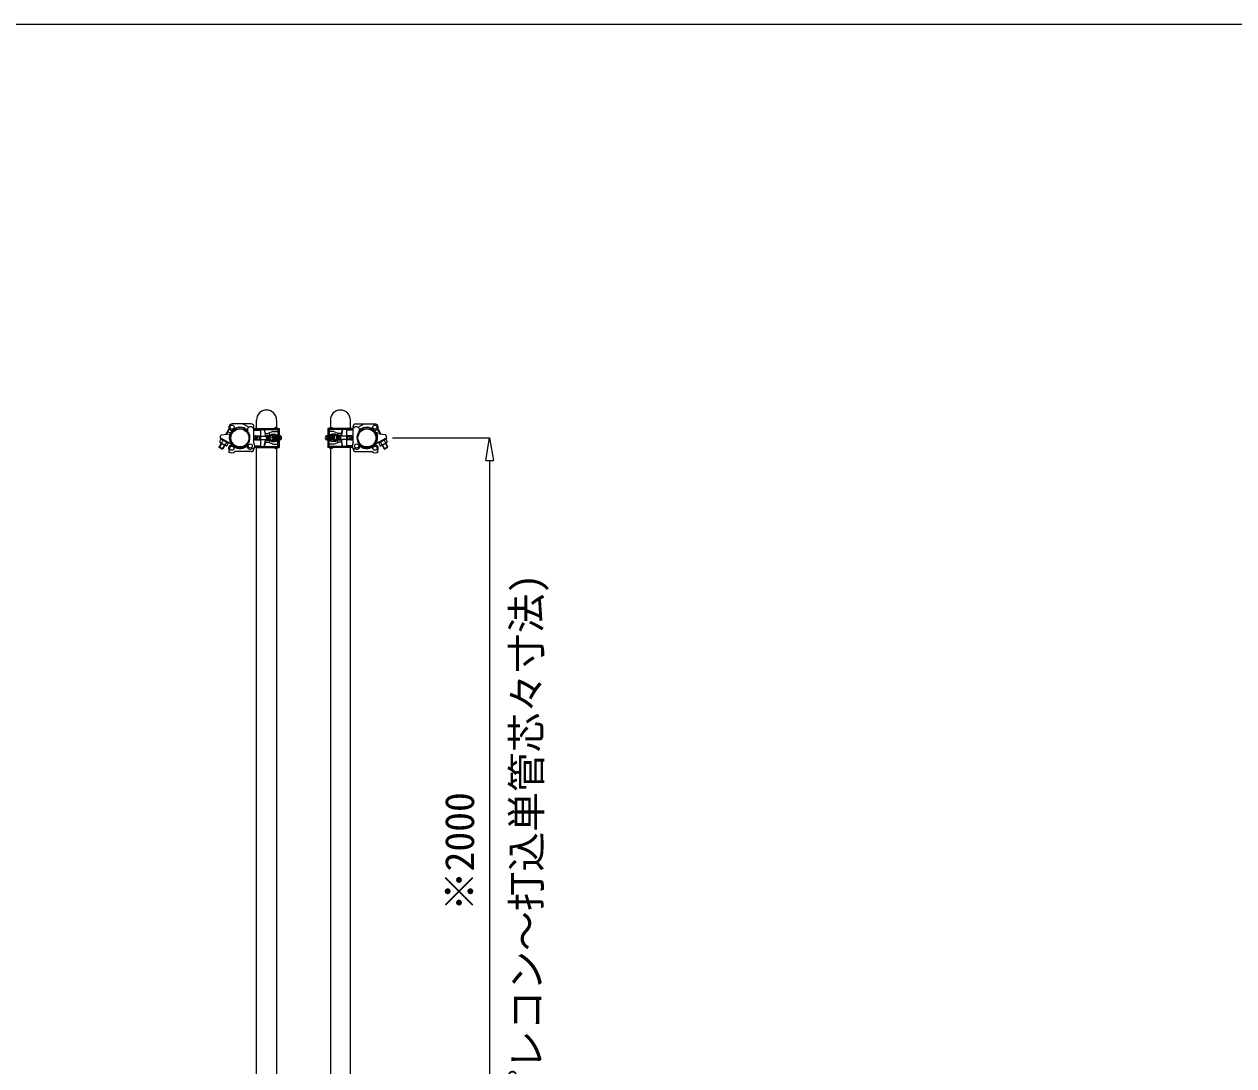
# Model space of a CAD drawing. Units: millimetres, scale not verified. Extents: x -10062 to 10062, y -16938 to 16938.
# Drawn here: x -1288 to 1637, y -5580 to -3062 of the extents above; entities that cross this region are included whole.
import ezdxf
from ezdxf.enums import TextEntityAlignment as Align

# ---------------------------------------------------------------- set-up
doc = ezdxf.new("R2010")
doc.units = ezdxf.units.MM
doc.header["$LTSCALE"] = 90
for name, color, linetype, lineweight in [('0-B_図面枠', 134, 'Continuous', 18), ('0-C_寸法', 134, 'Continuous', 18), ('1-0_単管ｸﾗﾝﾌﾟ', 134, 'Continuous', 18)]:
    doc.layers.add(name, color=color, linetype=linetype, lineweight=lineweight)
doc.styles.add('ＭＳ ゴシック', font='')
doc.styles.get('ＭＳ ゴシック').set_extended_font_data('MS Gothic')

msp = doc.modelspace()

# ---------------------------------------------------------------- linework, layer by layer
at = {"layer": '0-B_図面枠'}
msp.add_lwpolyline([(-10062.5, -3062.5), (10062.5, -3062.5), (10062.5, -16937.5), (-10062.5, -16937.5)], close=True, dxfattribs=at)
at = {"layer": '0-C_寸法'}
for p, q in [((-397.52, -4062.5), (-161.5, -4062.5)), ((-171.67, -4117.5), (-162.5, -4062.5)), ((-162.5, -4062.5), (-153.33, -4117.5)), ((-171.67, -4117.5), (-153.33, -4117.5)), ((-162.5, -4117.5), (-162.5, -6007.5))]:
    msp.add_line(p, q, dxfattribs=at)
at = {"layer": '1-0_単管ｸﾗﾝﾌﾟ'}
for p, q in [((-739.32, -4028.61), (-785.07, -4028.61)), ((-744.43, -4036.77), (-759.59, -4028.67)), ((-732.32, -4075.46), (-732.32, -4035.61)), ((-726.12, -4039.51), (-726.12, -4019.5)), ((-677.52, -4019.5), (-677.52, -4037.67)), ((-547.48, -4019.5), (-547.48, -4037.67)), ((-498.88, -4039.51), (-498.88, -4019.5)), ((-492.68, -4075.46), (-492.68, -4035.61)), ((-485.68, -4028.61), (-439.94, -4028.61)), ((-480.56, -4036.77), (-465.42, -4028.67)), ((-811.12, -4064.15), (-812.42, -4065.45)), ((-811.9, -4066), (-810.95, -4064.24)), ((-811.12, -4064.15), (-787.65, -4076.69)), ((-793.65, -4073.49), (-810.95, -4064.24)), ((-792.41, -4039.76), (-799.93, -4053.82)), ((-791.84, -4040.83), (-798.73, -4053.72)), ((-796.9, -4048.16), (-795.37, -4047.21)), ((-796.17, -4046.79), (-787.35, -4051.5)), ((-790.08, -4052.96), (-788.68, -4053.49)), ((-789.4, -4053.22), (-784.79, -4044.6)), ((-789.24, -4055.04), (-783.59, -4044.47)), ((-788.08, -4052.88), (-788.14, -4051.08)), ((-732.84, -4074.81), (-732.84, -4040.46)), ((-732.22, -4043.5), (-716.32, -4043.5)), ((-728.32, -4057.61), (-728.32, -4067.4)), ((-727.33, -4039.51), (-671.32, -4039.51)), ((-727.33, -4042), (-671.32, -4042)), ((-727.33, -4057.51), (-716.32, -4057.51)), ((-727.33, -4057.51), (-727.33, -4067.5)), ((-723.04, -4058.5), (-693.77, -4058.5)), ((-719.32, -4057.51), (-719.32, -4067.5)), ((-716.32, -4043.5), (-716.32, -4081.5)), ((-715.32, -4042), (-715.32, -4039.51)), ((-707.32, -4042), (-707.32, -4039.51)), ((-704.44, -4052), (-707.32, -4042)), ((-704.44, -4057), (-693.03, -4057)), ((-700.47, -4057.51), (-693.31, -4057.51)), ((-686.32, -4046.93), (-698.45, -4052)), ((-691.83, -4057), (-686.83, -4057)), ((-689.56, -4053.5), (-682.3, -4053.5)), ((-686.32, -4046.93), (-675.32, -4046.93)), ((-684.22, -4058.5), (-669.31, -4058.5)), ((-683.27, -4057.51), (-668.47, -4057.51)), ((-679.74, -4054.93), (-675.32, -4054.93)), ((-674.34, -4044.01), (-671.32, -4044.01)), ((-674.32, -4039.51), (-674.32, -4057.51)), ((-674.32, -4043), (-671.32, -4043)), ((-671.32, -4039.51), (-671.32, -4057.51)), ((-667.71, -4057.75), (-668.47, -4057.51)), ((-557.3, -4057.75), (-556.53, -4057.51)), ((-541.73, -4057.51), (-556.53, -4057.51)), ((-540.79, -4058.5), (-555.69, -4058.5)), ((-497.68, -4039.51), (-553.68, -4039.51)), ((-553.68, -4039.51), (-553.68, -4057.51)), ((-497.68, -4042), (-553.68, -4042)), ((-550.67, -4043), (-553.68, -4043)), ((-550.66, -4044.01), (-553.68, -4044.01)), ((-550.67, -4039.51), (-550.67, -4057.51)), ((-538.68, -4046.93), (-549.67, -4046.93)), ((-545.26, -4054.93), (-549.67, -4054.93)), ((-535.44, -4053.5), (-542.7, -4053.5)), ((-538.68, -4046.93), (-526.56, -4052)), ((-533.17, -4057), (-538.17, -4057)), ((-520.56, -4057), (-531.98, -4057)), ((-524.53, -4057.51), (-531.69, -4057.51)), ((-501.96, -4058.5), (-531.23, -4058.5)), ((-520.56, -4052), (-517.68, -4042)), ((-517.68, -4042), (-517.68, -4039.51)), ((-509.68, -4042), (-509.68, -4039.51)), ((-492.78, -4043.5), (-508.68, -4043.5)), ((-508.68, -4043.5), (-508.68, -4081.5)), ((-497.68, -4057.51), (-508.68, -4057.51)), ((-505.67, -4057.51), (-505.67, -4067.5)), ((-497.68, -4057.51), (-497.68, -4067.5)), ((-496.67, -4057.61), (-496.67, -4067.4)), ((-492.16, -4074.81), (-492.16, -4040.46)), ((-435.76, -4055.04), (-441.41, -4044.47)), ((-435.6, -4053.22), (-440.22, -4044.6)), ((-428.84, -4046.79), (-437.65, -4051.5)), ((-413.88, -4064.15), (-437.35, -4076.69)), ((-436.92, -4052.88), (-436.86, -4051.08)), ((-434.92, -4052.96), (-436.32, -4053.49)), ((-433.16, -4040.83), (-426.27, -4053.72)), ((-432.6, -4039.76), (-425.07, -4053.82)), ((-431.35, -4073.49), (-414.05, -4064.24)), ((-428.1, -4048.16), (-429.63, -4047.21)), ((-413.1, -4066), (-414.05, -4064.24)), ((-413.88, -4064.15), (-412.58, -4065.45)), ((-811.42, -4075.33), (-816.1, -4084.07)), ((-807.29, -4088.79), (-816.1, -4084.07)), ((-810.54, -4075.79), (-815.93, -4085.87)), ((-814.29, -4073.79), (-799.74, -4081.57)), ((-794.58, -4075.25), (-811.9, -4066)), ((-807.57, -4068.32), (-810.92, -4074.57)), ((-803.48, -4079.57), (-808.88, -4089.64)), ((-808.88, -4089.64), (-807.29, -4088.79)), ((-802.6, -4080.04), (-807.29, -4088.79)), ((-798.91, -4072.94), (-802.26, -4079.2)), ((-793.65, -4073.49), (-794.58, -4075.25)), ((-793.41, -4095.22), (-791.29, -4093.1)), ((-733.4, -4089.81), (-735.52, -4087.68)), ((-730.17, -4081.5), (-716.32, -4081.5)), ((-727.33, -4067.5), (-716.32, -4067.5)), ((-727.33, -4083), (-671.32, -4083)), ((-727.33, -4085.51), (-671.32, -4085.51)), ((-726.12, -6008), (-726.12, -4085.51)), ((-723.04, -4066.51), (-693.77, -4066.51)), ((-716.32, -4081.5), (-717.9, -4083)), ((-715.32, -4085.51), (-715.32, -4083)), ((-704.44, -4073), (-707.32, -4083)), ((-707.32, -4085.51), (-707.32, -4083)), ((-704.44, -4068), (-693.03, -4068)), ((-700.47, -4067.5), (-693.31, -4067.5)), ((-686.32, -4078.07), (-698.45, -4073)), ((-691.83, -4068), (-686.83, -4068)), ((-689.56, -4071.5), (-682.3, -4071.5)), ((-686.32, -4078.07), (-675.32, -4078.07)), ((-684.22, -4066.51), (-669.31, -4066.51)), ((-683.27, -4067.5), (-668.47, -4067.5)), ((-679.74, -4070.07), (-675.32, -4070.07)), ((-677.52, -4087.33), (-677.52, -6008)), ((-674.34, -4081), (-671.32, -4081)), ((-674.32, -4085.51), (-674.32, -4067.5)), ((-674.32, -4082), (-671.32, -4082)), ((-671.32, -4067.5), (-671.32, -4085.51)), ((-667.71, -4067.25), (-668.47, -4067.5)), ((-557.3, -4067.25), (-556.53, -4067.5)), ((-541.73, -4067.5), (-556.53, -4067.5)), ((-540.79, -4066.51), (-555.69, -4066.51)), ((-553.68, -4067.5), (-553.68, -4085.51)), ((-550.66, -4081), (-553.68, -4081)), ((-550.67, -4082), (-553.68, -4082)), ((-497.68, -4083), (-553.68, -4083)), ((-497.68, -4085.51), (-553.68, -4085.51)), ((-550.67, -4085.51), (-550.67, -4067.5)), ((-545.26, -4070.07), (-549.67, -4070.07)), ((-538.68, -4078.07), (-549.67, -4078.07)), ((-535.44, -4071.5), (-542.7, -4071.5)), ((-538.68, -4078.07), (-526.56, -4073)), ((-533.17, -4068), (-538.17, -4068)), ((-520.56, -4068), (-531.98, -4068)), ((-524.53, -4067.5), (-531.69, -4067.5)), ((-501.96, -4066.51), (-531.23, -4066.51)), ((-520.56, -4073), (-517.68, -4083)), ((-517.68, -4085.51), (-517.68, -4083)), ((-509.68, -4085.51), (-509.68, -4083)), ((-497.68, -4067.5), (-508.68, -4067.5)), ((-494.83, -4081.5), (-508.68, -4081.5)), ((-508.68, -4081.5), (-507.1, -4083)), ((-498.88, -6036.5), (-498.88, -4085.51)), ((-491.61, -4089.81), (-489.48, -4087.68)), ((-431.59, -4095.22), (-433.71, -4093.1)), ((-431.35, -4073.49), (-430.42, -4075.25)), ((-413.1, -4066), (-430.42, -4075.25)), ((-426.09, -4072.94), (-422.74, -4079.2)), ((-410.71, -4073.79), (-425.26, -4081.57)), ((-422.4, -4080.04), (-417.72, -4088.79)), ((-421.52, -4079.57), (-416.12, -4089.64)), ((-417.72, -4088.79), (-408.9, -4084.07)), ((-416.12, -4089.64), (-417.72, -4088.79)), ((-417.43, -4068.32), (-414.08, -4074.57)), ((-414.46, -4075.79), (-409.07, -4085.87)), ((-413.58, -4075.33), (-408.9, -4084.07)), ((-739.32, -4095.77), (-778.42, -4095.77)), ((-485.68, -4095.77), (-446.58, -4095.77))]:
    msp.add_line(p, q, dxfattribs=at)
for points in [[(-813.53, -4060.25), (-811.54, -4054.84), (-790.08, -4052.96)], [(-707.32, -4042), (-704.44, -4057), (-704.44, -4052), (-698.45, -4052)], [(-517.68, -4042), (-520.56, -4057), (-520.56, -4052), (-526.56, -4052)], [(-411.47, -4060.25), (-413.46, -4054.84), (-434.92, -4052.96)], [(-808.88, -4089.64), (-815.93, -4085.87), (-816.1, -4084.07)], [(-811.9, -4066), (-815.25, -4072.26), (-814.29, -4073.79)], [(-794.58, -4075.25), (-797.93, -4081.52), (-799.74, -4081.57)], [(-707.32, -4083), (-704.44, -4068), (-704.44, -4073), (-698.45, -4073)], [(-547.48, -4087.33), (-547.48, -6038.49), (-511.69, -6038.49)], [(-517.68, -4083), (-520.56, -4068), (-520.56, -4073), (-526.56, -4073)], [(-430.42, -4075.25), (-427.07, -4081.52), (-425.26, -4081.57)], [(-416.12, -4089.64), (-409.07, -4085.87), (-408.9, -4084.07)], [(-413.1, -4066), (-409.76, -4072.26), (-410.71, -4073.79)]]:
    msp.add_lwpolyline(points, dxfattribs=at)
for centre, radius in [((-785.04, -4036.61), 5), ((-439.96, -4036.61), 5), ((-766.11, -4062.5), 21.8), ((-458.89, -4062.5), 21.8), ((-785.62, -4087.46), 5), ((-741.16, -4082.01), 5), ((-483.84, -4082.01), 5), ((-439.38, -4087.46), 5)]:
    msp.add_circle(centre, radius, dxfattribs=at)
for centre, radius, start, end in [((-701.82, -4019.5), 24.3, 0, 180), ((-523.18, -4019.5), 24.3, 0, 180), ((-785.04, -4036.61), 8, 89.555, 294.53), ((-740.21, -4043.57), 8, 22.798, 204.53), ((-739.32, -4035.61), 7, 0, 90), ((-485.68, -4035.61), 7, 90, 180), ((-484.78, -4043.57), 8, 335.47, 157.202), ((-439.96, -4036.61), 8, 245.47, 90.445), ((-808.83, -4061.97), 5, 159.862, 224.13), ((-766.11, -4062.5), 25.8, 158.301, 221.08), ((-766.11, -4062.5), 24.3, 158.23, 141.61), ((-766.11, -4062.5), 25.8, 46.062, 136.061), ((-727.33, -4044.5), 5, 90, 180), ((-727.33, -4062.5), 5, 90, 270), ((-727.33, -4044.5), 2.5, 90, 156.42182), ((-718.57, -4062.5), 6, 138.19, 221.81), ((-718.57, -4062.5), 6, 123.557, 123.564), ((-695.57, -4062.5), 7, 134.415, 225.585), ((-693.57, -4062.5), 7, 134.415, 225.585), ((-691.57, -4062.5), 7, 134.415, 225.585), ((-698.45, -4057), 5, 0, 90), ((-689.57, -4062.5), 7, 134.415, 225.585), ((-683.96, -4062.5), 10.6, 121.891, 238.109), ((-683.96, -4062.5), 9.6, 110.364, 249.636), ((-678.96, -4062.5), 9.6, 110.364, 249.636), ((-678.96, -4062.5), 6.6, 130.749, 229.251), ((-677.57, -4062.5), 7, 134.415, 225.585), ((-678.89, -4043.76), 6.25, 43.038, 136.962), ((-675.57, -4062.5), 7, 134.415, 225.585), ((-685.65, -4062.5), 9.6, 31.388, 69.636), ((-673.57, -4062.5), 7, 134.415, 225.585), ((-671.57, -4062.5), 7, 134.415, 225.585), ((-669.56, -4062.5), 7, 134.415, 225.585), ((-675.32, -4050.94), 4, 270, 90), ((-667.57, -4062.5), 7, 134.415, 225.585), ((-665.57, -4062.5), 7, 134.415, 225.585), ((-663.57, -4062.5), 7, 134.415, 225.585), ((-662.57, -4062.5), 7, 137.22, 222.78), ((-671.36, -4062.5), 6, 307.592, 52.408), ((-553.63, -4062.5), 6, 127.592, 232.408), ((-562.43, -4062.5), 7, 317.22, 42.78), ((-561.43, -4062.5), 7, 314.415, 45.585), ((-559.43, -4062.5), 7, 314.415, 45.585), ((-549.67, -4050.94), 4, 90, 270), ((-557.43, -4062.5), 7, 314.415, 45.585), ((-546.11, -4043.76), 6.25, 43.038, 136.962), ((-555.43, -4062.5), 7, 314.415, 45.585), ((-553.43, -4062.5), 7, 314.415, 45.585), ((-539.36, -4062.5), 9.6, 110.364, 148.612), ((-551.43, -4062.5), 7, 314.415, 45.585), ((-549.43, -4062.5), 7, 314.415, 45.585), ((-546.04, -4062.5), 9.6, 290.364, 69.636), ((-547.43, -4062.5), 7, 314.415, 45.585), ((-546.04, -4062.5), 6.6, 310.749, 49.251), ((-541.03, -4062.5), 9.6, 290.364, 69.636), ((-541.03, -4062.5), 10.6, 301.891, 58.109), ((-526.56, -4057), 5, 90, 180), ((-535.43, -4062.5), 7, 314.415, 45.585), ((-533.43, -4062.5), 7, 314.415, 45.585), ((-531.43, -4062.5), 7, 314.415, 45.585), ((-529.43, -4062.5), 7, 314.415, 45.585), ((-506.43, -4062.5), 6, 56.436, 56.443), ((-506.43, -4062.5), 6, 318.19, 41.81), ((-497.68, -4044.5), 5, 0, 90), ((-497.68, -4044.5), 2.5, 23.57818, 90), ((-497.68, -4062.5), 5, 270, 90), ((-458.89, -4062.5), 24.3, 38.39, 21.77), ((-458.89, -4062.5), 25.8, 43.939, 133.938), ((-458.89, -4062.5), 25.8, 318.92, 21.699), ((-416.17, -4061.97), 5, 315.87, 20.138), ((-811.39, -4070.25), 4.35, 207.478, 276.246), ((-799.29, -4063.23), 16.25, 224.274, 259.45), ((-798.41, -4077.2), 4.35, 207.478, 276.246), ((-785.62, -4087.46), 8, 71.788, 224.862), ((-766.11, -4062.5), 25.8, 221.076, 311.075), ((-741.16, -4082.01), 8, 161.788, 314.862), ((-739.32, -4088.77), 7, 270, 0), ((-741.16, -4082.01), 11, 314.862, 40.876), ((-727.33, -4080.5), 5, 231.65819, 270), ((-727.33, -4080.5), 2.5, 203.57818, 270), ((-718.57, -4062.5), 6, 236.443, 236.462), ((-698.45, -4068), 5, 270, 0), ((-678.89, -4081.24), 6.25, 223.038, 316.962), ((-685.65, -4062.5), 9.6, 290.364, 328.612), ((-675.32, -4074.07), 4, 270, 90), ((-549.67, -4074.07), 4, 90, 270), ((-546.11, -4081.24), 6.25, 223.038, 316.962), ((-539.36, -4062.5), 9.6, 211.388, 249.636), ((-526.56, -4068), 5, 180, 270), ((-506.43, -4062.5), 6, 303.538, 303.557), ((-497.68, -4080.5), 2.5, 270, 336.42182), ((-497.68, -4080.5), 5, 270, 308.34181), ((-483.84, -4082.01), 11, 139.124, 225.138), ((-485.68, -4088.77), 7, 180, 270), ((-483.84, -4082.01), 8, 225.138, 18.212), ((-458.89, -4062.5), 25.8, 228.925, 318.924), ((-439.38, -4087.46), 8, 315.138, 108.212), ((-426.59, -4077.2), 4.35, 263.754, 332.522), ((-425.71, -4063.23), 16.25, 280.55, 315.726), ((-413.61, -4070.25), 4.35, 263.754, 332.522), ((-785.62, -4087.46), 11, 224.862, 310.876), ((-439.38, -4087.46), 11, 229.124, 315.138)]:
    msp.add_arc(centre, radius, start, end, dxfattribs=at)

# ---------------------------------------------------------------- texts
at = {"layer": '0-C_寸法', "style": 'ＭＳ ゴシック'}
for s, p in [('(プレコン～打込単管芯々寸法)', (-16.9, -5734.5)), ('※2000', (-178.79, -5206.5))]:
    msp.add_text(s, height=70.38, rotation=90, dxfattribs=at).set_placement(p, align=Align.BOTTOM_LEFT)

doc.saveas('drawing.dxf')
